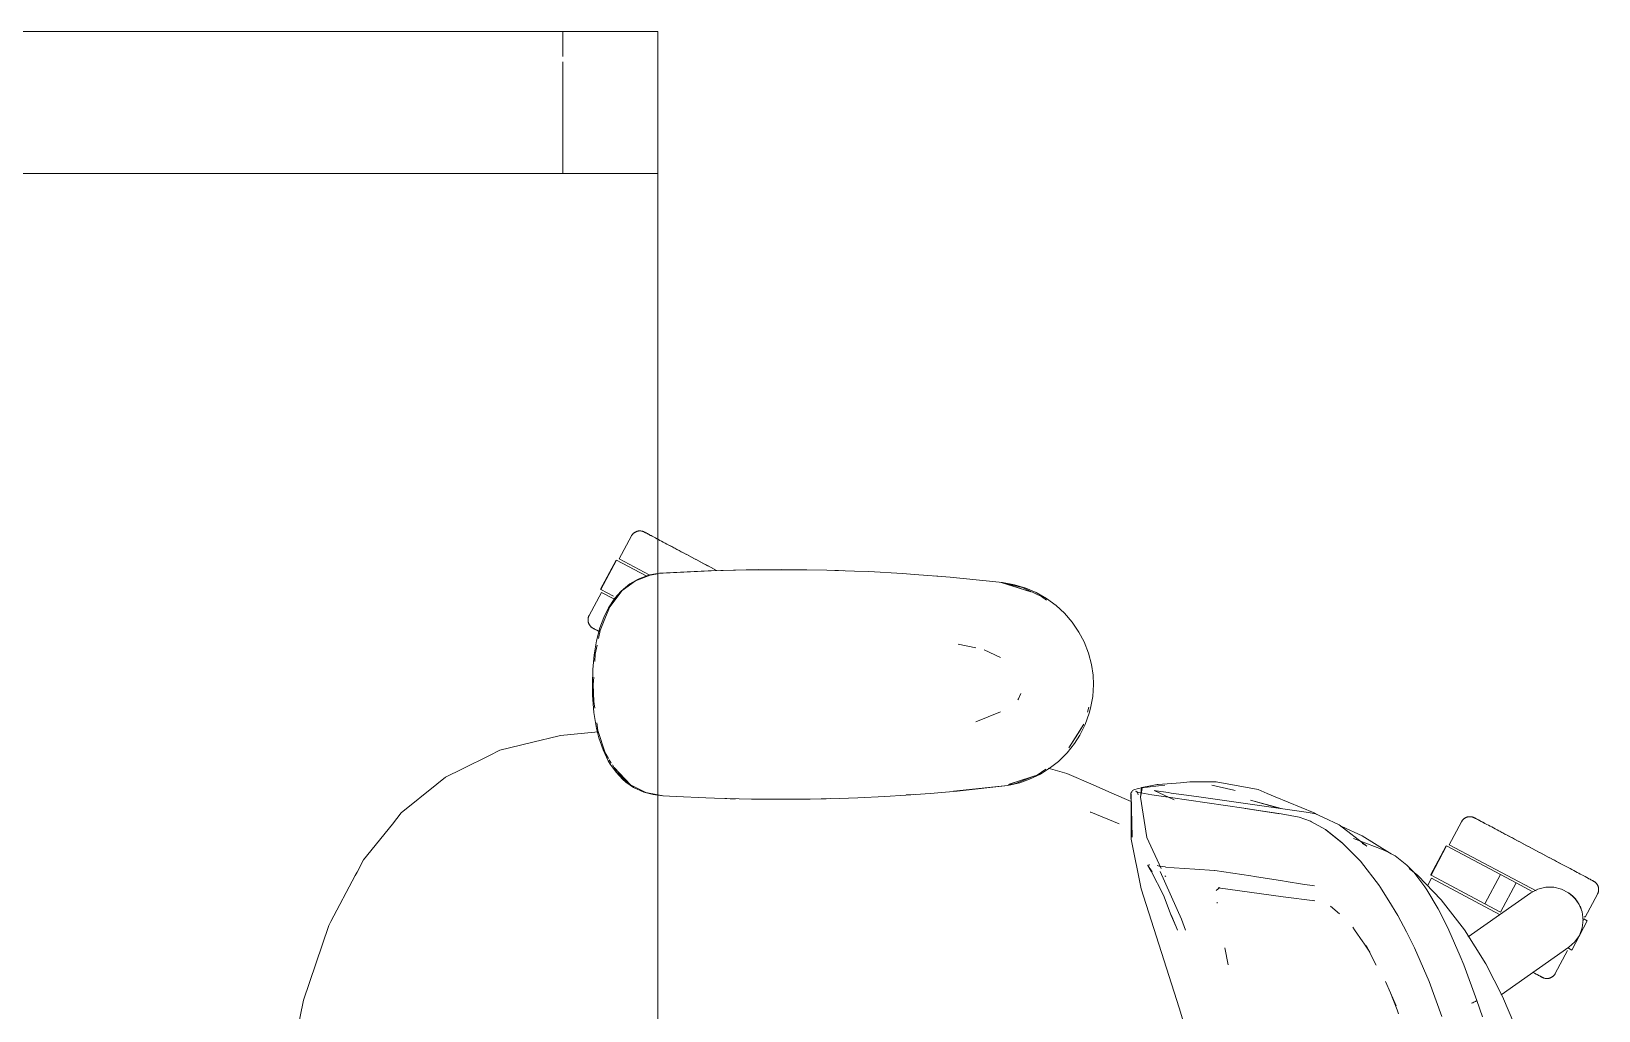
# Model space of a CAD drawing. Header units: millimetres. Extents: x 155927 to 317870, y -36033 to 97293.
# Drawn here: x 165433 to 166094, y 10572 to 10985 of the extents above; entities that cross this region are included whole.
import ezdxf

# ---------------------------------------------------------------- set-up
doc = ezdxf.new("R2010")
doc.units = ezdxf.units.MM
doc.header["$MEASUREMENT"] = 0
doc.layers.add('G-IMPT', color=8, linetype='CONTINUOUS', lineweight=9)
doc.layers.add('I-FURN', color=8, linetype='CONTINUOUS', lineweight=9)

msp = doc.modelspace()

# ---------------------------------------------------------------- linework, layer by layer
at = {"layer": 'G-IMPT'}
for p, q in [((165719.31, 10757.15), (165697.53, 10756.06)), ((165718.1, 10757.11), (165697.53, 10756.06)), ((165697.53, 10756.06), (165699.13, 10756.17)), ((165719.31, 10757.15), (165699.13, 10756.17)), ((165739.5, 10757.61), (165718.1, 10757.11)), ((165729.66, 10757.45), (165718.1, 10757.11)), ((165718.1, 10757.11), (165719.31, 10757.15)), ((165739.5, 10757.61), (165719.31, 10757.15)), ((165729.66, 10757.45), (165748.89, 10757.65)), ((165739.5, 10757.61), (165729.66, 10757.45)), ((165759.68, 10757.57), (165729.66, 10757.45)), ((165737.46, 10757.59), (165735.55, 10757.52)), ((165739.5, 10757.57), (165737.46, 10757.59)), ((165759.68, 10757.57), (165739.5, 10757.61)), ((165759.68, 10757.57), (165748.89, 10757.65)), ((165759.68, 10757.57), (165768.1, 10757.4)), ((165779.86, 10757.01), (165768.1, 10757.4)), ((165773.04, 10757.26), (165771.54, 10757.28)), ((165774.97, 10757.15), (165773.04, 10757.26)), ((165779.86, 10757.01), (165785.88, 10756.76)), ((165800.02, 10755.95), (165785.88, 10756.76)), ((165685.06, 10751.64), (165681.32, 10748.57)), ((165687.47, 10752.93), (165681.84, 10748.76)), ((165688.5, 10753.6), (165685.06, 10751.64)), ((165693.66, 10755.34), (165687.47, 10752.93)), ((165688.5, 10753.6), (165692.14, 10754.99)), ((165693.49, 10755.36), (165692.14, 10754.99)), ((165693.49, 10755.36), (165695.88, 10755.81)), ((165693.66, 10755.34), (165696.83, 10755.82)), ((165697.53, 10756.06), (165695.88, 10755.81)), ((165805.11, 10755.62), (165800.02, 10755.95)), ((165805.11, 10755.62), (165820.17, 10754.37)), ((165813.29, 10754.97), (165814.97, 10754.8)), ((165820.17, 10754.37), (165824.3, 10754.03)), ((165824.3, 10754.03), (165842.22, 10752.12)), ((165841.71, 10752.12), (165854.17, 10748.29)), ((165841.71, 10752.12), (165845.03, 10751.21)), ((165842.22, 10752.12), (165847.27, 10751.23)), ((165850.68, 10750.08), (165842.28, 10751.99)), ((165854.17, 10748.29), (165845.03, 10751.21)), ((165852.13, 10749.76), (165847.27, 10751.23)), ((165850.68, 10750.08), (165858.74, 10746.34)), ((165856.37, 10747.95), (165852.13, 10749.76)), ((165676, 10741.48), (165678.66, 10745.53)), ((165681.84, 10748.76), (165676.63, 10741.97)), ((165678.66, 10745.53), (165681.32, 10748.57)), ((165856.37, 10747.95), (165860.81, 10745.44)), ((165860.85, 10744.75), (165858.74, 10746.34)), ((165864.89, 10742.44), (165860.81, 10745.44)), ((165672.43, 10733.07), (165674.02, 10737.41)), ((165672.46, 10731.96), (165674.79, 10737.58)), ((165676, 10741.48), (165674.02, 10737.41)), ((165676.63, 10741.97), (165674.79, 10737.58)), ((165864.89, 10742.44), (165868.33, 10739.28)), ((165871.65, 10735.44), (165868.33, 10739.28)), ((165672.43, 10733.07), (165671, 10727.59)), ((165672.46, 10731.96), (165671.75, 10728.49)), ((165874.48, 10731.27), (165871.65, 10735.44)), ((165874.48, 10731.27), (165876.67, 10727.11)), ((165670, 10721.66), (165671, 10727.59)), ((165671.19, 10725.75), (165670.42, 10722)), ((165823.51, 10726.15), (165830.94, 10724.58)), ((165841.34, 10720.55), (165834.56, 10723.82)), ((165876.67, 10727.11), (165878.51, 10722.4)), ((165670, 10721.66), (165669.44, 10715.51)), ((165670.42, 10722), (165670.22, 10718.79)), ((165879.77, 10717.53), (165878.51, 10722.4)), ((165879.77, 10717.53), (165880.42, 10713.02)), ((165669.26, 10709.17), (165669.44, 10715.51)), ((165669.82, 10712.28), (165669.63, 10709.17)), ((165880.59, 10709.17), (165880.42, 10713.02)), ((165669.35, 10704.66), (165669.26, 10709.17)), ((165669.35, 10704.66), (165669.92, 10697.35)), ((165669.86, 10702.01), (165669.63, 10709.17)), ((165849.97, 10705.34), (165848.96, 10703.12)), ((165880.29, 10704.13), (165879.41, 10699.18)), ((165880.59, 10709.17), (165880.29, 10704.13)), ((165669.86, 10702.01), (165670.26, 10699.22)), ((165671.04, 10690.59), (165669.92, 10697.35)), ((165831.01, 10693.45), (165841.43, 10697.6)), ((165848.96, 10703.12), (165848.66, 10702.67)), ((165877.14, 10692.28), (165878.85, 10697.05)), ((165878.05, 10697.49), (165878.67, 10699.52)), ((165879.41, 10699.18), (165878.85, 10697.05)), ((165672.02, 10686.66), (165671.04, 10690.59)), ((165671.13, 10693.04), (165671.59, 10689.75)), ((165876.49, 10692.38), (165870.17, 10682.43)), ((165876.49, 10692.38), (165874.33, 10688.7)), ((165877.14, 10692.28), (165874.9, 10687.77)), ((165630.24, 10681.4), (165648.18, 10685.8)), ((165648.18, 10685.8), (165650.55, 10686.38)), ((165655.84, 10687.68), (165650.55, 10686.38)), ((165671.72, 10689.13), (165655.84, 10687.68)), ((165671.59, 10689.75), (165674.62, 10680.35)), ((165672.02, 10686.66), (165673.76, 10681.57)), ((165869.44, 10680.25), (165872.63, 10684.22)), ((165874.33, 10688.7), (165870.17, 10682.43)), ((165874.9, 10687.77), (165872.63, 10684.22)), ((165625.88, 10679.25), (165614.41, 10673.61)), ((165625.88, 10679.25), (165630.24, 10681.4)), ((165673.76, 10681.57), (165675.96, 10676.94)), ((165674.62, 10680.35), (165676.09, 10677.9)), ((165675.96, 10676.94), (165676.77, 10675.56)), ((165676.37, 10677.43), (165677.23, 10675.99)), ((165869.44, 10680.25), (165865.84, 10676.7)), ((165607.24, 10670.08), (165614.41, 10673.61)), ((165679.21, 10672.11), (165676.77, 10675.56)), ((165677.7, 10675.21), (165679.58, 10672.05)), ((165678.39, 10674.14), (165679.67, 10672.67)), ((165678.39, 10674.14), (165685.29, 10666.75)), ((165682.08, 10669.06), (165679.21, 10672.11)), ((165679.58, 10672.05), (165685.29, 10666.75)), ((165679.8, 10672.52), (165682.88, 10668.98)), ((165856.88, 10670.95), (165845.03, 10667.14)), ((165847.66, 10667.35), (165855.84, 10670.55)), ((165858.2, 10671.35), (165853.62, 10669.16)), ((165856.88, 10670.95), (165854.17, 10670.05)), ((165856.88, 10670.95), (165860.46, 10673.38)), ((165858.2, 10671.35), (165862.53, 10674.08)), ((165869.36, 10671.63), (165861.54, 10673.89)), ((165865.84, 10676.7), (165862.53, 10674.08)), ((165869.36, 10671.63), (165880.49, 10666.78)), ((165603.59, 10667.11), (165588.64, 10654.94)), ((165603.59, 10667.11), (165607.24, 10670.08)), ((165682.08, 10669.06), (165683.4, 10667.93)), ((165685.29, 10666.75), (165682.88, 10668.98)), ((165686.62, 10665.72), (165683.4, 10667.93)), ((165687.53, 10665.64), (165685.29, 10666.75)), ((165686.62, 10665.72), (165690.95, 10663.74)), ((165687.54, 10665.64), (165691.79, 10663.54)), ((165694.9, 10662.67), (165690.95, 10663.74)), ((165823.09, 10664.2), (165811.69, 10663.22)), ((165844.53, 10666.55), (165821.57, 10664.1)), ((165821.57, 10664.1), (165841.71, 10666.22)), ((165844.53, 10666.55), (165823.09, 10664.2)), ((165840.2, 10666.08), (165841.71, 10666.22)), ((165844.53, 10666.55), (165841.71, 10666.22)), ((165844.53, 10666.55), (165849.49, 10667.71)), ((165844.6, 10666.77), (165847.66, 10667.35)), ((165854.17, 10670.05), (165845.03, 10667.14)), ((165853.62, 10669.16), (165849.49, 10667.71)), ((165880.49, 10666.78), (165888.32, 10663.36)), ((165896.35, 10663.34), (165896.75, 10663.92)), ((165897.12, 10664.41), (165896.75, 10663.92)), ((165897.12, 10664.41), (165897.66, 10664.73)), ((165899.52, 10665.28), (165897.66, 10664.73)), ((165899.01, 10663.69), (165898.51, 10664.08)), ((165899.61, 10663.52), (165898.51, 10664.08)), ((165899.61, 10663.52), (165898.99, 10663.69)), ((165898.99, 10663.69), (165905.26, 10662.59)), ((165899.33, 10663.15), (165899.01, 10663.69)), ((165902.8, 10665.82), (165899.52, 10665.28)), ((165901.13, 10665.22), (165900.44, 10661.64)), ((165900.5, 10661.68), (165900.89, 10665.63)), ((165901.13, 10665.22), (165900.5, 10661.68)), ((165903.21, 10666.08), (165900.89, 10665.63)), ((165902.8, 10665.82), (165903.42, 10665.89)), ((165903.21, 10666.08), (165907.46, 10666.89)), ((165908.1, 10666.41), (165903.42, 10665.89)), ((165914.66, 10660.49), (165906.23, 10664.49)), ((165906.23, 10664.49), (165907.09, 10664.35)), ((165907.09, 10664.35), (165912.11, 10663.52)), ((165907.93, 10666.93), (165907.46, 10666.89)), ((165917.26, 10667.73), (165907.93, 10666.93)), ((165908.1, 10666.41), (165910.69, 10666.62)), ((165917.26, 10667.73), (165921.21, 10668.07)), ((165921.21, 10668.07), (165925.38, 10668.07)), ((165932.35, 10668.05), (165925.38, 10668.07)), ((165930.49, 10666.64), (165939.79, 10664.59)), ((165932.35, 10668.05), (165950.05, 10664.81)), ((165939.79, 10664.59), (165940.37, 10664.44)), ((165950.05, 10664.81), (165953.91, 10663.21)), ((165691.79, 10663.54), (165696.83, 10662.6)), ((165696.83, 10662.43), (165694.9, 10662.67)), ((165696.83, 10662.6), (165699.13, 10662.17)), ((165698.91, 10662.17), (165696.83, 10662.43)), ((165704.57, 10661.89), (165698.91, 10662.17)), ((165704.57, 10661.89), (165717.13, 10661.27)), ((165720.68, 10661.15), (165717.13, 10661.27)), ((165736.35, 10660.77), (165720.68, 10661.15)), ((165725.13, 10661.05), (165727.4, 10660.95)), ((165729.62, 10660.95), (165727.4, 10660.95)), ((165736.35, 10660.77), (165740.86, 10660.72)), ((165740.86, 10660.72), (165755.57, 10660.73)), ((165761.04, 10660.8), (165755.57, 10660.73)), ((165761.04, 10660.8), (165773.35, 10661.09)), ((165767.82, 10660.93), (165765.74, 10660.93)), ((165769.48, 10661.01), (165767.82, 10660.93)), ((165781.23, 10661.39), (165773.35, 10661.09)), ((165781.23, 10661.39), (165792.54, 10661.93)), ((165801.41, 10662.49), (165792.54, 10661.93)), ((165801.41, 10662.49), (165811.69, 10663.22)), ((165803.45, 10662.62), (165801.55, 10662.53)), ((165803.45, 10662.62), (165804.87, 10662.76)), ((165888.32, 10663.36), (165896.49, 10659.79)), ((165896.35, 10663.34), (165896.54, 10662.48)), ((165896.97, 10644.78), (165896.38, 10663.22)), ((165896.38, 10663.22), (165896.48, 10662.76)), ((165896.97, 10644.78), (165896.48, 10662.76)), ((165896.53, 10643.89), (165896.48, 10662.76)), ((165896.48, 10662.76), (165896.52, 10662.59)), ((165896.54, 10662.48), (165896.52, 10662.59)), ((165899.33, 10663.15), (165899.41, 10662.65)), ((165903.16, 10644.59), (165900.44, 10661.64)), ((165913.11, 10661.47), (165905.26, 10662.59)), ((165912.11, 10663.52), (165913.41, 10663.3)), ((165943.98, 10656.92), (165913.11, 10661.47)), ((165924.07, 10661.86), (165913.41, 10663.3)), ((165924.07, 10661.86), (165971.29, 10655.19)), ((165946.87, 10660.31), (165958.76, 10656.96)), ((165946.87, 10660.31), (165959.82, 10656.81)), ((165957.27, 10661.82), (165953.91, 10663.21)), ((165973.72, 10655.03), (165957.27, 10661.82)), ((165588.64, 10654.94), (165584.88, 10650.27)), ((165879.26, 10655.35), (165879.53, 10655.25)), ((165891.38, 10650.33), (165879.53, 10655.25)), ((165943.98, 10656.92), (165959.17, 10654.59)), ((165944.59, 10656.82), (165959.75, 10654.53)), ((165944.59, 10656.82), (165959.17, 10654.59)), ((165967.42, 10653.22), (165959.75, 10654.53)), ((165972.21, 10651.47), (165967.42, 10653.22)), ((165971.29, 10655.19), (165974.28, 10654.54)), ((165972.21, 10651.47), (165972.63, 10651.26)), ((165978.47, 10647.97), (165972.63, 10651.26)), ((165974.89, 10654.26), (165973.72, 10655.03)), ((165977.65, 10652.97), (165974.28, 10654.54)), ((165984.22, 10649.91), (165977.65, 10652.97)), ((165572.68, 10635.14), (165584.88, 10650.27)), ((165900.72, 10622.94), (165896.53, 10643.89)), ((165903.16, 10644.59), (165909.12, 10631.47)), ((165985.43, 10642.55), (165978.47, 10647.97)), ((165978.69, 10647.64), (165985.64, 10642.25)), ((165978.69, 10647.64), (165982.07, 10645.05)), ((165985.64, 10642.25), (165982.07, 10645.05)), ((165995.87, 10640.99), (165984.22, 10649.91)), ((165993.98, 10645.28), (165985.35, 10649.26)), ((165990.22, 10644.23), (166002.12, 10639.72)), ((166005.43, 10638.16), (165993.98, 10645.28)), ((165985.43, 10642.55), (165993.17, 10634.65)), ((165995.87, 10640.99), (165993.92, 10642.11)), ((166004.35, 10638.64), (166002.12, 10639.72)), ((166006.79, 10637.47), (166004.35, 10638.64)), ((166005.43, 10638.16), (166006.2, 10637.66)), ((166006.79, 10637.47), (166007.92, 10636.86)), ((165572.68, 10635.14), (165569.97, 10630.01)), ((165903.52, 10632.79), (165903.48, 10632.62)), ((165903.54, 10632.91), (165903.52, 10632.79)), ((165903.52, 10632.79), (165905.36, 10630.08)), ((165903.52, 10632.79), (165904.87, 10630.33)), ((165904.23, 10633.06), (165903.54, 10632.91)), ((165904.4, 10633.08), (165904.23, 10633.06)), ((165907.5, 10632.75), (165908.27, 10632.47)), ((165908.33, 10632.45), (165908.27, 10632.47)), ((165910.79, 10632.17), (165908.33, 10632.45)), ((165910.79, 10632.17), (165911.16, 10632.12)), ((165914.57, 10631.87), (165911.16, 10632.12)), ((165914.57, 10631.87), (165923.42, 10631.24)), ((165931.66, 10630.62), (165923.42, 10631.24)), ((165931.74, 10630.61), (165931.66, 10630.62)), ((165931.74, 10630.61), (165946.96, 10628.4)), ((165993.17, 10634.65), (166001.19, 10624.21)), ((166007.92, 10636.86), (166012.79, 10632.99)), ((166015.68, 10629.97), (166012.79, 10632.99)), ((166013.78, 10631.47), (166017.35, 10628.55)), ((165569.24, 10628.63), (165558.94, 10609.12)), ((165569.24, 10628.63), (165569.97, 10630.01)), ((165910.15, 10620.22), (165904.87, 10630.33)), ((165917.7, 10610.12), (165908.77, 10630.27)), ((165911.15, 10628.1), (165910.71, 10628.37)), ((165946.96, 10628.4), (165948.51, 10628.15)), ((165948.51, 10628.15), (165960.28, 10626.29)), ((165961.94, 10626.03), (165960.28, 10626.29)), ((165968.78, 10624.96), (165961.94, 10626.03)), ((165968.78, 10624.96), (165973.85, 10624.22)), ((166001.19, 10624.21), (166001.36, 10623.96)), ((166005.24, 10617.86), (166001.36, 10623.96)), ((166015.68, 10629.97), (166020.4, 10623.84)), ((166017.35, 10628.55), (166027.31, 10618.25)), ((165916.71, 10572.7), (165900.72, 10622.94)), ((165910.15, 10620.22), (165913.4, 10611.75)), ((165932.4, 10622.23), (165933.96, 10623.47)), ((165932.75, 10617.28), (165932.8, 10616.93)), ((165933.25, 10623.35), (165933.52, 10623.39)), ((165960.59, 10619.61), (165933.25, 10623.35)), ((165933.75, 10623.44), (165933.52, 10623.39)), ((165960.59, 10619.61), (165973.94, 10617.83)), ((165973.94, 10617.83), (165973.47, 10617.97)), ((166005.24, 10617.86), (166009.01, 10611.63)), ((166020.4, 10623.84), (166021.26, 10622.55)), ((166025.99, 10614.55), (166021.26, 10622.55)), ((166037.12, 10605.65), (166027.31, 10618.25)), ((165915.42, 10606.85), (165913.39, 10611.96)), ((165913.39, 10611.96), (165914.8, 10608.42)), ((165913.4, 10611.75), (165915.42, 10606.85)), ((165984.44, 10612.33), (165980.53, 10615.67)), ((166012.58, 10604.84), (166009.01, 10611.63)), ((166030.3, 10605.94), (166025.99, 10614.55)), ((166030.52, 10605.5), (166025.99, 10614.55)), ((166025.99, 10614.55), (166026.3, 10613.95)), ((166030.52, 10605.5), (166026.3, 10613.95)), ((165549.92, 10583.38), (165558.07, 10607.46)), ((165558.94, 10609.12), (165558.07, 10607.46)), ((165915.42, 10606.85), (165915.98, 10605.44)), ((165919.44, 10605.53), (165917.7, 10610.12)), ((165990.71, 10605.7), (165989.96, 10606.8)), ((165994.21, 10600.56), (165990.71, 10605.7)), ((166012.58, 10604.84), (166015.97, 10598.11)), ((166030.3, 10605.94), (166030.52, 10605.5)), ((166030.52, 10605.5), (166035.29, 10594.54)), ((166037.12, 10605.65), (166046.09, 10591.36)), ((165937.43, 10590.81), (165936.02, 10598.06)), ((165994.6, 10599.99), (165994.21, 10600.56)), ((165997.16, 10596.23), (165994.6, 10599.99)), ((165997.16, 10596.23), (165995.66, 10599)), ((165999.9, 10590.8), (165995.66, 10599)), ((166022.14, 10583.89), (166015.97, 10598.11)), ((166035.29, 10594.54), (166036.77, 10590.86)), ((166036.77, 10590.86), (166042.34, 10575.9)), ((166046.09, 10591.36), (166053.18, 10577.58)), ((165549.92, 10583.38), (165547.4, 10575.94)), ((166003.72, 10583.86), (166005.91, 10579.01)), ((166005.91, 10579.01), (166008.22, 10573.56)), ((166005.91, 10579.01), (166008.64, 10571.93)), ((166022.14, 10583.89), (166027.6, 10569.01)), ((165544.53, 10562.12), (165547.4, 10575.94)), ((165916.71, 10572.7), (165925.89, 10542.72)), ((166009.3, 10570.2), (166008.64, 10571.93)), ((166041.08, 10575.11), (166040.02, 10574.69)), ((166040.02, 10574.69), (166040.61, 10574.91)), ((166041.08, 10575.11), (166040.61, 10574.91)), ((166041.08, 10575.11), (166041.9, 10575.5)), ((166041.08, 10575.11), (166041.72, 10575.39)), ((166041.72, 10575.39), (166041.9, 10575.5)), ((166042.31, 10575.76), (166041.9, 10575.5)), ((166041.9, 10575.5), (166042.3, 10575.72)), ((166042.31, 10575.76), (166042.3, 10575.72)), ((166042.34, 10575.9), (166042.31, 10575.76)), ((166042.31, 10575.76), (166042.31, 10575.9)), ((166042.31, 10575.9), (166044.71, 10568.96)), ((166060.7, 10559.61), (166053.18, 10577.58))]:
    msp.add_line(p, q, dxfattribs=at)
at = {"layer": 'I-FURN'}
for p, q in [((164896.83, 10984.71), (165696.83, 10984.71)), ((165696.83, 10984.71), (164896.83, 10984.71)), ((164896.83, 10984.71), (165696.83, 10984.71)), ((165656.83, 10984.71), (164936.83, 10984.71)), ((165696.83, 10984.71), (165656.83, 10984.71)), ((165656.83, 10974.13), (165656.83, 10984.71)), ((165656.83, 10974.13), (165656.83, 10984.71)), ((165696.83, 10924.71), (165696.83, 10984.71)), ((165696.83, 10984.71), (165696.83, 10924.71)), ((165696.83, 9384.71), (165696.83, 10984.71)), ((165696.83, 10984.71), (165696.83, 9384.71)), ((165656.83, 10924.71), (165656.83, 10971.81)), ((165656.83, 10924.71), (165656.83, 10971.81)), ((164936.83, 10924.71), (165656.83, 10924.71)), ((165696.83, 10924.71), (165261.83, 10924.71)), ((165656.83, 10924.71), (165696.83, 10924.71)), ((165685.7, 10771.8), (165680.55, 10762.12)), ((165685.7, 10771.8), (165685.78, 10771.94)), ((165685.78, 10771.94), (165685.86, 10772.08)), ((165685.86, 10772.08), (165685.95, 10772.21)), ((165685.95, 10772.21), (165686.04, 10772.35)), ((165686.04, 10772.35), (165686.14, 10772.47)), ((165686.14, 10772.47), (165686.25, 10772.59)), ((165686.25, 10772.59), (165686.36, 10772.71)), ((165686.36, 10772.71), (165686.47, 10772.83)), ((165686.47, 10772.83), (165686.59, 10772.93)), ((165686.59, 10772.93), (165686.71, 10773.04)), ((165686.71, 10773.04), (165686.84, 10773.14)), ((165686.84, 10773.14), (165686.97, 10773.23)), ((165686.97, 10773.23), (165687.11, 10773.32)), ((165687.11, 10773.32), (165687.25, 10773.4)), ((165687.25, 10773.4), (165687.39, 10773.48)), ((165687.39, 10773.48), (165687.53, 10773.55)), ((165687.53, 10773.55), (165687.68, 10773.62)), ((165687.68, 10773.62), (165687.83, 10773.68)), ((165687.83, 10773.68), (165687.98, 10773.73)), ((165687.98, 10773.73), (165688.13, 10773.78)), ((165688.13, 10773.78), (165688.29, 10773.82)), ((165688.29, 10773.82), (165688.45, 10773.86)), ((165688.45, 10773.86), (165688.6, 10773.89)), ((165688.6, 10773.89), (165688.76, 10773.91)), ((165688.76, 10773.91), (165688.92, 10773.93)), ((165688.92, 10773.93), (165689.09, 10773.94)), ((165689.09, 10773.94), (165689.25, 10773.94)), ((165689.25, 10773.94), (165689.41, 10773.94)), ((165689.41, 10773.94), (165689.57, 10773.93)), ((165689.57, 10773.93), (165689.73, 10773.91)), ((165689.73, 10773.91), (165689.89, 10773.89)), ((165689.89, 10773.89), (165690.05, 10773.86)), ((165690.05, 10773.86), (165690.2, 10773.83)), ((165690.2, 10773.83), (165690.36, 10773.79)), ((165690.36, 10773.79), (165690.51, 10773.74)), ((165690.51, 10773.74), (165690.67, 10773.69)), ((165690.67, 10773.69), (165690.82, 10773.63)), ((165690.82, 10773.63), (165690.96, 10773.56)), ((165690.96, 10773.56), (165691.11, 10773.49)), ((165691.11, 10773.49), (165691.15, 10773.47)), ((165691.15, 10773.47), (165691.17, 10773.46)), ((165691.19, 10773.44), (165691.15, 10773.47)), ((165691.15, 10773.47), (165691.15, 10773.47)), ((165691.17, 10773.46), (165691.23, 10773.43)), ((165691.28, 10773.4), (165691.19, 10773.44)), ((165691.23, 10773.43), (165691.33, 10773.37)), ((165691.4, 10773.34), (165691.28, 10773.4)), ((165691.33, 10773.37), (165691.47, 10773.3)), ((165691.56, 10773.25), (165691.4, 10773.34)), ((165691.47, 10773.3), (165691.65, 10773.2)), ((165691.76, 10773.14), (165691.56, 10773.25)), ((165691.65, 10773.2), (165691.87, 10773.09)), ((165692, 10773.01), (165691.76, 10773.14)), ((165691.87, 10773.09), (165692.13, 10772.95)), ((165692.28, 10772.87), (165692, 10773.01)), ((165692.13, 10772.95), (165692.42, 10772.79)), ((165692.6, 10772.7), (165692.28, 10772.87)), ((165692.42, 10772.79), (165692.76, 10772.61)), ((165692.96, 10772.51), (165692.6, 10772.7)), ((165692.76, 10772.61), (165693.13, 10772.41)), ((165693.35, 10772.3), (165692.96, 10772.51)), ((165693.13, 10772.41), (165693.54, 10772.2)), ((165693.78, 10772.07), (165693.35, 10772.3)), ((165693.54, 10772.2), (165693.99, 10771.96)), ((165694.24, 10771.82), (165693.78, 10772.07)), ((165693.99, 10771.96), (165694.47, 10771.7)), ((165694.74, 10771.56), (165694.24, 10771.82)), ((165694.47, 10771.7), (165694.99, 10771.43)), ((165695.28, 10771.27), (165694.74, 10771.56)), ((165694.99, 10771.43), (165695.54, 10771.13)), ((165695.85, 10770.97), (165695.28, 10771.27)), ((165695.54, 10771.13), (165696.12, 10770.82)), ((165696.45, 10770.65), (165695.85, 10770.97)), ((165697.08, 10770.31), (165696.45, 10770.65)), ((165697.75, 10769.96), (165697.08, 10770.31)), ((165698.44, 10769.59), (165697.75, 10769.96)), ((165699.16, 10769.21), (165698.44, 10769.59)), ((165699.91, 10768.81), (165699.16, 10769.21)), ((165700.69, 10768.39), (165699.91, 10768.81)), ((165701.49, 10767.97), (165700.69, 10768.39)), ((165702.32, 10767.53), (165701.49, 10767.97)), ((165701.87, 10767.77), (165702.7, 10767.32)), ((165703.16, 10767.08), (165702.32, 10767.53)), ((165702.7, 10767.32), (165703.56, 10766.87)), ((165704.03, 10766.62), (165703.16, 10767.08)), ((165703.56, 10766.87), (165704.44, 10766.4)), ((165704.92, 10766.15), (165704.03, 10766.62)), ((165704.44, 10766.4), (165705.33, 10765.93)), ((165705.82, 10765.67), (165704.92, 10766.15)), ((165705.33, 10765.93), (165706.25, 10765.44)), ((165706.75, 10765.17), (165705.82, 10765.67)), ((165706.25, 10765.44), (165707.18, 10764.95)), ((165707.68, 10764.68), (165706.75, 10765.17)), ((165707.18, 10764.95), (165708.12, 10764.44)), ((165708.64, 10764.17), (165707.68, 10764.68)), ((165708.12, 10764.44), (165709.08, 10763.94)), ((165709.6, 10763.66), (165708.64, 10764.17)), ((165709.08, 10763.94), (165710.05, 10763.42)), ((165710.57, 10763.14), (165709.6, 10763.66)), ((165710.05, 10763.42), (165711.02, 10762.9)), ((165711.56, 10762.62), (165710.57, 10763.14)), ((165711.02, 10762.9), (165712.01, 10762.37)), ((165679.25, 10761.67), (165672.68, 10749.31)), ((165672.85, 10749.22), (165679.42, 10761.58)), ((165679.42, 10761.58), (165691.93, 10754.93)), ((165693.21, 10755.38), (165680.55, 10762.12)), ((165712.55, 10762.09), (165711.56, 10762.62)), ((165712.01, 10762.37), (165713.01, 10761.85)), ((165713.54, 10761.56), (165712.55, 10762.09)), ((165713.01, 10761.85), (165714.01, 10761.31)), ((165714.55, 10761.03), (165713.54, 10761.56)), ((165714.01, 10761.31), (165715.01, 10760.78)), ((165715.55, 10760.49), (165714.55, 10761.03)), ((165715.01, 10760.78), (165716.01, 10760.25)), ((165716.56, 10759.96), (165715.55, 10760.49)), ((165716.01, 10760.25), (165717.02, 10759.71)), ((165717.56, 10759.42), (165716.56, 10759.96)), ((165717.02, 10759.71), (165718.02, 10759.18)), ((165718.56, 10758.89), (165717.56, 10759.42)), ((165718.02, 10759.18), (165719.02, 10758.65)), ((165719.56, 10758.36), (165718.56, 10758.89)), ((165719.02, 10758.65), (165720.02, 10758.12)), ((165720.56, 10757.83), (165719.56, 10758.36)), ((165720.02, 10758.12), (165721.01, 10757.59)), ((165721.54, 10757.31), (165720.56, 10757.83)), ((165721.01, 10757.59), (165721.74, 10757.2)), ((165673.04, 10747.99), (165667.89, 10738.3)), ((165678.14, 10746.41), (165672.85, 10749.22)), ((165678.23, 10745.23), (165673.04, 10747.99)), ((165667.41, 10736.4), (165667.42, 10736.56)), ((165667.42, 10736.24), (165667.41, 10736.4)), ((165667.42, 10736.56), (165667.43, 10736.73)), ((165667.43, 10736.73), (165667.44, 10736.89)), ((165667.44, 10736.89), (165667.46, 10737.05)), ((165667.46, 10737.05), (165667.49, 10737.2)), ((165667.49, 10737.2), (165667.53, 10737.36)), ((165667.53, 10737.36), (165667.57, 10737.52)), ((165667.57, 10737.52), (165667.62, 10737.67)), ((165667.62, 10737.67), (165667.67, 10737.82)), ((165667.67, 10737.82), (165667.73, 10737.97)), ((165667.73, 10737.97), (165667.79, 10738.12)), ((165667.79, 10738.12), (165667.86, 10738.27)), ((165667.86, 10738.27), (165667.89, 10738.3)), ((165667.43, 10736.08), (165667.42, 10736.24)), ((165667.44, 10735.92), (165667.43, 10736.08)), ((165667.47, 10735.76), (165667.44, 10735.92)), ((165667.5, 10735.6), (165667.47, 10735.76)), ((165667.53, 10735.45), (165667.5, 10735.6)), ((165667.57, 10735.29), (165667.53, 10735.45)), ((165667.62, 10735.14), (165667.57, 10735.29)), ((165667.67, 10734.98), (165667.62, 10735.14)), ((165667.73, 10734.83), (165667.67, 10734.98)), ((165667.8, 10734.69), (165667.73, 10734.83)), ((165667.87, 10734.54), (165667.8, 10734.69)), ((165667.95, 10734.4), (165667.87, 10734.54)), ((165668.03, 10734.26), (165667.95, 10734.4)), ((165668.12, 10734.13), (165668.03, 10734.26)), ((165668.22, 10734), (165668.12, 10734.13)), ((165668.32, 10733.87), (165668.22, 10734)), ((165668.42, 10733.75), (165668.32, 10733.87)), ((165668.53, 10733.63), (165668.42, 10733.75)), ((165668.64, 10733.51), (165668.53, 10733.63)), ((165668.76, 10733.4), (165668.64, 10733.51)), ((165668.88, 10733.3), (165668.76, 10733.4)), ((165669.01, 10733.2), (165668.88, 10733.3)), ((165669.14, 10733.11), (165669.01, 10733.2)), ((165669.27, 10733.02), (165669.14, 10733.11)), ((165669.41, 10732.93), (165669.27, 10733.02)), ((165669.55, 10732.85), (165669.41, 10732.93)), ((165669.56, 10732.85), (165669.55, 10732.85)), ((165669.55, 10732.85), (165669.57, 10732.84)), ((165669.6, 10732.83), (165669.56, 10732.85)), ((165669.57, 10732.84), (165669.63, 10732.81)), ((165669.68, 10732.78), (165669.6, 10732.83)), ((165669.63, 10732.81), (165669.73, 10732.76)), ((165669.8, 10732.72), (165669.68, 10732.78)), ((165669.73, 10732.76), (165669.87, 10732.68)), ((165669.96, 10732.63), (165669.8, 10732.72)), ((165669.87, 10732.68), (165670.05, 10732.59)), ((165670.17, 10732.53), (165669.96, 10732.63)), ((165670.05, 10732.59), (165670.27, 10732.47)), ((165670.41, 10732.4), (165670.17, 10732.53)), ((165670.27, 10732.47), (165670.53, 10732.33)), ((165670.69, 10732.25), (165670.41, 10732.4)), ((165670.53, 10732.33), (165670.83, 10732.17)), ((165671, 10732.08), (165670.69, 10732.25)), ((165670.83, 10732.17), (165671.16, 10732)), ((165671.36, 10731.89), (165671, 10732.08)), ((165671.16, 10732), (165671.54, 10731.8)), ((165671.75, 10731.68), (165671.36, 10731.89)), ((165671.54, 10731.8), (165671.95, 10731.58)), ((165672.18, 10731.45), (165671.75, 10731.68)), ((166035.83, 10651.24), (166030.68, 10641.56)), ((166035.83, 10651.24), (166035.91, 10651.38)), ((166035.91, 10651.38), (166035.99, 10651.52)), ((166035.99, 10651.52), (166036.08, 10651.66)), ((166036.08, 10651.66), (166036.17, 10651.79)), ((166036.17, 10651.79), (166036.27, 10651.91)), ((166036.27, 10651.91), (166036.38, 10652.03)), ((166036.38, 10652.03), (166036.49, 10652.15)), ((166036.49, 10652.15), (166036.6, 10652.27)), ((166036.6, 10652.27), (166036.72, 10652.38)), ((166036.72, 10652.38), (166036.84, 10652.48)), ((166036.84, 10652.48), (166036.97, 10652.58)), ((166036.97, 10652.58), (166037.1, 10652.67)), ((166037.1, 10652.67), (166037.24, 10652.76)), ((166037.24, 10652.76), (166037.38, 10652.84)), ((166037.38, 10652.84), (166037.52, 10652.92)), ((166037.52, 10652.92), (166037.66, 10652.99)), ((166037.66, 10652.99), (166037.81, 10653.06)), ((166037.81, 10653.06), (166037.96, 10653.12)), ((166037.96, 10653.12), (166038.11, 10653.17)), ((166038.11, 10653.17), (166038.26, 10653.22)), ((166038.26, 10653.22), (166038.42, 10653.26)), ((166038.42, 10653.26), (166038.58, 10653.3)), ((166038.58, 10653.3), (166038.73, 10653.33)), ((166038.73, 10653.33), (166038.89, 10653.35)), ((166038.89, 10653.35), (166039.05, 10653.37)), ((166039.05, 10653.37), (166039.22, 10653.38)), ((166039.22, 10653.38), (166039.38, 10653.38)), ((166039.38, 10653.38), (166039.54, 10653.38)), ((166039.54, 10653.38), (166039.7, 10653.37)), ((166039.7, 10653.37), (166039.86, 10653.35)), ((166039.86, 10653.35), (166040.02, 10653.33)), ((166040.02, 10653.33), (166040.18, 10653.3)), ((166040.18, 10653.3), (166040.33, 10653.27)), ((166040.33, 10653.27), (166040.49, 10653.23)), ((166040.49, 10653.23), (166040.64, 10653.18)), ((166040.64, 10653.18), (166040.8, 10653.13)), ((166040.8, 10653.13), (166040.95, 10653.07)), ((166040.95, 10653.07), (166041.09, 10653)), ((166041.09, 10653), (166041.24, 10652.93)), ((166041.24, 10652.93), (166041.28, 10652.91)), ((166041.28, 10652.91), (166041.3, 10652.9)), ((166041.32, 10652.88), (166041.28, 10652.91)), ((166041.28, 10652.91), (166041.28, 10652.91)), ((166041.3, 10652.9), (166041.36, 10652.87)), ((166041.41, 10652.84), (166041.32, 10652.88)), ((166041.36, 10652.87), (166041.46, 10652.81)), ((166041.53, 10652.78), (166041.41, 10652.84)), ((166041.46, 10652.81), (166041.6, 10652.74)), ((166041.69, 10652.69), (166041.53, 10652.78)), ((166041.6, 10652.74), (166041.78, 10652.64)), ((166041.89, 10652.58), (166041.69, 10652.69)), ((166041.78, 10652.64), (166042, 10652.53)), ((166042.13, 10652.45), (166041.89, 10652.58)), ((166042, 10652.53), (166042.26, 10652.39)), ((166042.41, 10652.31), (166042.13, 10652.45)), ((166042.26, 10652.39), (166042.55, 10652.23)), ((166042.73, 10652.14), (166042.41, 10652.31)), ((166042.55, 10652.23), (166042.89, 10652.05)), ((166043.09, 10651.95), (166042.73, 10652.14)), ((166042.89, 10652.05), (166043.26, 10651.85)), ((166043.48, 10651.74), (166043.09, 10651.95)), ((166043.26, 10651.85), (166043.67, 10651.64)), ((166043.91, 10651.51), (166043.48, 10651.74)), ((166043.67, 10651.64), (166044.12, 10651.4)), ((166044.37, 10651.26), (166043.91, 10651.51)), ((166044.12, 10651.4), (166044.6, 10651.14)), ((166044.87, 10651), (166044.37, 10651.26)), ((166044.6, 10651.14), (166045.12, 10650.87)), ((166045.41, 10650.71), (166044.87, 10651)), ((166045.12, 10650.87), (166045.67, 10650.57)), ((166045.98, 10650.41), (166045.41, 10650.71)), ((166045.67, 10650.57), (166046.25, 10650.26)), ((166046.58, 10650.09), (166045.98, 10650.41)), ((166047.21, 10649.75), (166046.58, 10650.09)), ((166047.88, 10649.4), (166047.21, 10649.75)), ((166048.57, 10649.03), (166047.88, 10649.4)), ((166049.29, 10648.65), (166048.57, 10649.03)), ((166050.04, 10648.25), (166049.29, 10648.65)), ((166050.82, 10647.84), (166050.04, 10648.25)), ((166051.62, 10647.41), (166050.82, 10647.84)), ((166052.45, 10646.97), (166051.62, 10647.41)), ((166052, 10647.21), (166052.83, 10646.77)), ((166053.29, 10646.52), (166052.45, 10646.97)), ((166052.83, 10646.77), (166053.69, 10646.31)), ((166054.16, 10646.06), (166053.29, 10646.52)), ((166053.69, 10646.31), (166054.57, 10645.84)), ((166055.05, 10645.59), (166054.16, 10646.06)), ((166054.57, 10645.84), (166055.46, 10645.37)), ((166055.95, 10645.11), (166055.05, 10645.59)), ((166055.46, 10645.37), (166056.38, 10644.88)), ((166056.88, 10644.62), (166055.95, 10645.11)), ((166056.38, 10644.88), (166057.31, 10644.39)), ((166057.81, 10644.12), (166056.88, 10644.62)), ((166057.31, 10644.39), (166058.25, 10643.88)), ((166058.77, 10643.61), (166057.81, 10644.12)), ((166058.25, 10643.88), (166059.21, 10643.38)), ((166029.38, 10641.11), (166022.81, 10628.75)), ((166022.98, 10628.66), (166029.55, 10641.02)), ((166029.55, 10641.02), (166052.26, 10628.95)), ((166067.28, 10622.09), (166030.68, 10641.56)), ((166059.73, 10643.1), (166058.77, 10643.61)), ((166059.21, 10643.38), (166060.18, 10642.86)), ((166060.7, 10642.58), (166059.73, 10643.1)), ((166060.18, 10642.86), (166061.15, 10642.34)), ((166061.69, 10642.06), (166060.7, 10642.58)), ((166061.15, 10642.34), (166062.14, 10641.82)), ((166062.68, 10641.53), (166061.69, 10642.06)), ((166062.14, 10641.82), (166063.14, 10641.29)), ((166063.67, 10641), (166062.68, 10641.53)), ((166063.14, 10641.29), (166064.14, 10640.76)), ((166064.68, 10640.47), (166063.67, 10641)), ((166064.14, 10640.76), (166065.14, 10640.22)), ((166065.68, 10639.93), (166064.68, 10640.47)), ((166065.14, 10640.22), (166066.14, 10639.69)), ((166066.69, 10639.4), (166065.68, 10639.93)), ((166066.14, 10639.69), (166067.15, 10639.15)), ((166067.69, 10638.87), (166066.69, 10639.4)), ((166067.15, 10639.15), (166068.15, 10638.62)), ((166068.69, 10638.33), (166067.69, 10638.87)), ((166068.15, 10638.62), (166069.15, 10638.09)), ((166069.69, 10637.8), (166068.69, 10638.33)), ((166069.15, 10638.09), (166070.15, 10637.56)), ((166070.69, 10637.27), (166069.69, 10637.8)), ((166070.15, 10637.56), (166071.14, 10637.03)), ((166071.67, 10636.75), (166070.69, 10637.27)), ((166071.14, 10637.03), (166072.13, 10636.51)), ((166072.65, 10636.23), (166071.67, 10636.75)), ((166072.13, 10636.51), (166073.1, 10635.99)), ((166073.62, 10635.71), (166072.65, 10636.23)), ((166073.1, 10635.99), (166074.06, 10635.48)), ((166074.58, 10635.2), (166073.62, 10635.71)), ((166074.06, 10635.48), (166075.02, 10634.97)), ((166075.52, 10634.7), (166074.58, 10635.2)), ((166075.02, 10634.97), (166075.95, 10634.47)), ((166076.45, 10634.21), (166075.52, 10634.7)), ((166075.95, 10634.47), (166076.88, 10633.98)), ((166077.37, 10633.72), (166076.45, 10634.21)), ((166076.88, 10633.98), (166077.78, 10633.5)), ((166078.26, 10633.24), (166077.37, 10633.72)), ((166079.14, 10632.78), (166078.26, 10633.24)), ((166080, 10632.32), (166079.14, 10632.78)), ((166080.83, 10631.88), (166080, 10632.32)), ((166081.64, 10631.45), (166080.83, 10631.88)), ((166082.43, 10631.03), (166081.64, 10631.45)), ((166083.19, 10630.62), (166082.43, 10631.03)), ((166083.93, 10630.23), (166083.19, 10630.62)), ((166023.17, 10627.43), (166021.49, 10624.27)), ((166045.69, 10616.59), (166022.98, 10628.66)), ((166051.86, 10612.17), (166023.17, 10627.43)), ((166045.69, 10616.59), (166052.26, 10628.95)), ((166052.26, 10628.95), (166058.9, 10625.42)), ((166052.33, 10613.06), (166058.9, 10625.42)), ((166058.9, 10625.42), (166065.96, 10621.66)), ((166084.63, 10629.86), (166083.93, 10630.23)), ((166085.31, 10629.5), (166084.63, 10629.86)), ((166085.96, 10629.15), (166085.31, 10629.5)), ((166086.58, 10628.82), (166085.96, 10629.15)), ((166087.16, 10628.51), (166086.58, 10628.82)), ((166086.85, 10628.68), (166087.42, 10628.38)), ((166087.71, 10628.22), (166087.16, 10628.51)), ((166087.42, 10628.38), (166087.95, 10628.09)), ((166088.23, 10627.94), (166087.71, 10628.22)), ((166087.95, 10628.09), (166088.46, 10627.82)), ((166088.71, 10627.69), (166088.23, 10627.94)), ((166088.46, 10627.82), (166088.92, 10627.58)), ((166089.16, 10627.45), (166088.71, 10627.69)), ((166088.92, 10627.58), (166089.35, 10627.35)), ((166089.57, 10627.23), (166089.16, 10627.45)), ((166089.35, 10627.35), (166089.74, 10627.14)), ((166089.94, 10627.03), (166089.57, 10627.23)), ((166089.74, 10627.14), (166090.1, 10626.95)), ((166090.28, 10626.86), (166089.94, 10627.03)), ((166090.1, 10626.95), (166090.42, 10626.78)), ((166090.57, 10626.7), (166090.28, 10626.86)), ((166090.42, 10626.78), (166090.7, 10626.63)), ((166090.83, 10626.56), (166090.57, 10626.7)), ((166090.7, 10626.63), (166090.94, 10626.5)), ((166091.05, 10626.44), (166090.83, 10626.56)), ((166090.94, 10626.5), (166091.14, 10626.4)), ((166091.23, 10626.35), (166091.05, 10626.44)), ((166091.14, 10626.4), (166091.3, 10626.31)), ((166091.37, 10626.27), (166091.23, 10626.35)), ((166091.3, 10626.31), (166091.42, 10626.25)), ((166091.47, 10626.22), (166091.37, 10626.27)), ((166091.42, 10626.25), (166091.5, 10626.2)), ((166091.53, 10626.19), (166091.47, 10626.22)), ((166091.5, 10626.2), (166091.55, 10626.18)), ((166091.55, 10626.18), (166091.53, 10626.19)), ((166091.55, 10626.18), (166091.69, 10626.1)), ((166091.55, 10626.18), (166091.55, 10626.18)), ((166091.69, 10626.1), (166091.83, 10626.02)), ((166091.83, 10626.02), (166091.96, 10625.93)), ((166091.96, 10625.93), (166092.09, 10625.83)), ((166092.09, 10625.83), (166092.22, 10625.73)), ((166092.22, 10625.73), (166092.34, 10625.63)), ((166092.34, 10625.63), (166092.46, 10625.52)), ((166092.46, 10625.52), (166092.58, 10625.4)), ((166092.58, 10625.4), (166092.68, 10625.28)), ((166092.68, 10625.28), (166092.79, 10625.16)), ((166092.79, 10625.16), (166092.89, 10625.03)), ((166092.89, 10625.03), (166092.98, 10624.9)), ((166092.98, 10624.9), (166093.07, 10624.77)), ((166093.07, 10624.77), (166093.15, 10624.63)), ((166093.15, 10624.63), (166093.23, 10624.49)), ((166093.23, 10624.49), (166093.3, 10624.34)), ((166093.3, 10624.34), (166093.37, 10624.2)), ((166093.37, 10624.2), (166093.43, 10624.05)), ((166093.43, 10624.05), (166093.48, 10623.9)), ((166093.48, 10623.9), (166093.53, 10623.74)), ((166038.67, 10602.69), (166065.1, 10621.2)), ((166065.1, 10621.2), (166068.07, 10622.79)), ((166068.07, 10622.79), (166071.34, 10623.62)), ((166071.34, 10623.62), (166074.72, 10623.64)), ((166074.72, 10623.64), (166078, 10622.86)), ((166078, 10622.86), (166080.99, 10621.31)), ((166080.99, 10621.31), (166083.53, 10619.09)), ((166082.7, 10619.95), (166081.28, 10621.1)), ((166084.99, 10617.17), (166082.7, 10619.95)), ((166083.53, 10619.09), (166085.47, 10616.32)), ((166088.07, 10611.04), (166093.22, 10620.73)), ((166093.24, 10620.77), (166093.22, 10620.73)), ((166093.31, 10620.91), (166093.24, 10620.77)), ((166093.38, 10621.06), (166093.31, 10620.91)), ((166093.43, 10621.21), (166093.38, 10621.06)), ((166093.49, 10621.36), (166093.43, 10621.21)), ((166093.54, 10621.51), (166093.49, 10621.36)), ((166093.53, 10623.74), (166093.57, 10623.59)), ((166093.58, 10621.67), (166093.54, 10621.51)), ((166093.57, 10623.59), (166093.61, 10623.43)), ((166093.61, 10621.83), (166093.58, 10621.67)), ((166093.61, 10623.43), (166093.64, 10623.27)), ((166093.64, 10621.99), (166093.61, 10621.83)), ((166093.64, 10623.27), (166093.66, 10623.11)), ((166093.66, 10622.15), (166093.64, 10621.99)), ((166093.66, 10623.11), (166093.68, 10622.95)), ((166093.68, 10622.31), (166093.66, 10622.15)), ((166093.68, 10622.95), (166093.69, 10622.79)), ((166093.69, 10622.47), (166093.68, 10622.31)), ((166093.69, 10622.79), (166093.69, 10622.63)), ((166093.69, 10622.63), (166093.69, 10622.47)), ((166052.33, 10613.06), (166045.69, 10616.59)), ((166085.47, 10616.32), (166086.69, 10613.18)), ((166086.69, 10613.18), (166087.11, 10609.83)), ((166088.07, 10611.04), (166087.69, 10611.24)), ((166082.31, 10597.12), (166088.88, 10609.48)), ((166086.73, 10606.48), (166085.56, 10603.32)), ((166087.11, 10609.83), (166086.73, 10606.48)), ((166087.48, 10610.22), (166087.08, 10609.46)), ((166087.57, 10610.17), (166087.48, 10610.22)), ((166087.48, 10610.22), (166088.88, 10609.48)), ((166081.15, 10598.28), (166052.56, 10578.26)), ((166082.31, 10597.12), (166080.91, 10597.86)), ((166080.91, 10597.86), (166081, 10597.81)), ((166083.66, 10600.53), (166081.15, 10598.28)), ((166085.56, 10603.32), (166083.66, 10600.53)), ((166075.41, 10587.23), (166080.56, 10596.91)), ((166065.82, 10587.76), (166066.36, 10587.48)), ((166066.63, 10587.33), (166066.12, 10587.6)), ((166066.36, 10587.48), (166066.86, 10587.21)), ((166067.12, 10587.07), (166066.63, 10587.33)), ((166066.86, 10587.21), (166067.33, 10586.96)), ((166067.56, 10586.84), (166067.12, 10587.07)), ((166067.33, 10586.96), (166067.76, 10586.73)), ((166067.97, 10586.62), (166067.56, 10586.84)), ((166067.76, 10586.73), (166068.15, 10586.52)), ((166068.34, 10586.42), (166067.97, 10586.62)), ((166068.15, 10586.52), (166068.5, 10586.33)), ((166068.68, 10586.24), (166068.34, 10586.42)), ((166068.5, 10586.33), (166068.82, 10586.17)), ((166068.98, 10586.08), (166068.68, 10586.24)), ((166068.82, 10586.17), (166069.1, 10586.02)), ((166069.24, 10585.95), (166068.98, 10586.08)), ((166069.1, 10586.02), (166069.34, 10585.89)), ((166069.46, 10585.83), (166069.24, 10585.95)), ((166069.34, 10585.89), (166069.54, 10585.78)), ((166069.64, 10585.73), (166069.46, 10585.83)), ((166069.54, 10585.78), (166069.7, 10585.7)), ((166069.78, 10585.66), (166069.64, 10585.73)), ((166069.7, 10585.7), (166069.83, 10585.63)), ((166069.88, 10585.61), (166069.78, 10585.66)), ((166069.83, 10585.63), (166069.91, 10585.59)), ((166069.94, 10585.57), (166069.88, 10585.61)), ((166069.91, 10585.59), (166069.95, 10585.57)), ((166069.96, 10585.56), (166069.94, 10585.57)), ((166069.95, 10585.57), (166069.96, 10585.56)), ((166069.99, 10585.54), (166069.96, 10585.56)), ((166070.14, 10585.47), (166069.99, 10585.54)), ((166070.29, 10585.41), (166070.14, 10585.47)), ((166070.44, 10585.35), (166070.29, 10585.41)), ((166070.59, 10585.29), (166070.44, 10585.35)), ((166070.74, 10585.25), (166070.59, 10585.29)), ((166070.9, 10585.2), (166070.74, 10585.25)), ((166071.06, 10585.17), (166070.9, 10585.2)), ((166071.21, 10585.14), (166071.06, 10585.17)), ((166071.37, 10585.12), (166071.21, 10585.14)), ((166071.53, 10585.1), (166071.37, 10585.12)), ((166071.7, 10585.09), (166071.53, 10585.1)), ((166071.86, 10585.09), (166071.7, 10585.09)), ((166072.02, 10585.09), (166071.86, 10585.09)), ((166072.18, 10585.1), (166072.02, 10585.09)), ((166072.34, 10585.12), (166072.18, 10585.1)), ((166072.5, 10585.14), (166072.34, 10585.12)), ((166072.66, 10585.17), (166072.5, 10585.14)), ((166072.81, 10585.21), (166072.66, 10585.17)), ((166072.97, 10585.25), (166072.81, 10585.21)), ((166073.12, 10585.3), (166072.97, 10585.25)), ((166073.28, 10585.35), (166073.12, 10585.3)), ((166073.43, 10585.41), (166073.28, 10585.35)), ((166073.57, 10585.48), (166073.43, 10585.41)), ((166073.72, 10585.55), (166073.57, 10585.48)), ((166073.86, 10585.63), (166073.72, 10585.55)), ((166074, 10585.71), (166073.86, 10585.63)), ((166074.13, 10585.8), (166074, 10585.71)), ((166074.26, 10585.89), (166074.13, 10585.8)), ((166074.39, 10585.99), (166074.26, 10585.89)), ((166074.51, 10586.1), (166074.39, 10585.99)), ((166074.63, 10586.21), (166074.51, 10586.1)), ((166074.75, 10586.32), (166074.63, 10586.21)), ((166074.85, 10586.44), (166074.75, 10586.32)), ((166074.96, 10586.56), (166074.85, 10586.44)), ((166075.06, 10586.69), (166074.96, 10586.56)), ((166075.15, 10586.82), (166075.06, 10586.69)), ((166075.24, 10586.95), (166075.15, 10586.82)), ((166075.33, 10587.09), (166075.24, 10586.95)), ((166075.41, 10587.23), (166075.33, 10587.09))]:
    msp.add_line(p, q, dxfattribs=at)
for points in [[(166083.05, 10619.61), (166083.45, 10619.21), (166083.81, 10618.79), (166084.15, 10618.37)], [(166087.01, 10611.28), (166087.05, 10610.9), (166087.09, 10610.23), (166087.09, 10609.7), (166087.08, 10609.46)]]:
    msp.add_open_spline(points, degree=3, dxfattribs=at)
msp.add_open_spline([(166085.75, 10615.77), (166085.83, 10615.61), (166086.12, 10614.97), (166086.34, 10614.35), (166086.49, 10613.88)], degree=3, knots=[-0.5319761, -0.5319761, -0.5319761, -0.5319761, -0.5, -0.4, -0.4, -0.4, -0.4], dxfattribs=at)

doc.saveas('drawing.dxf')
